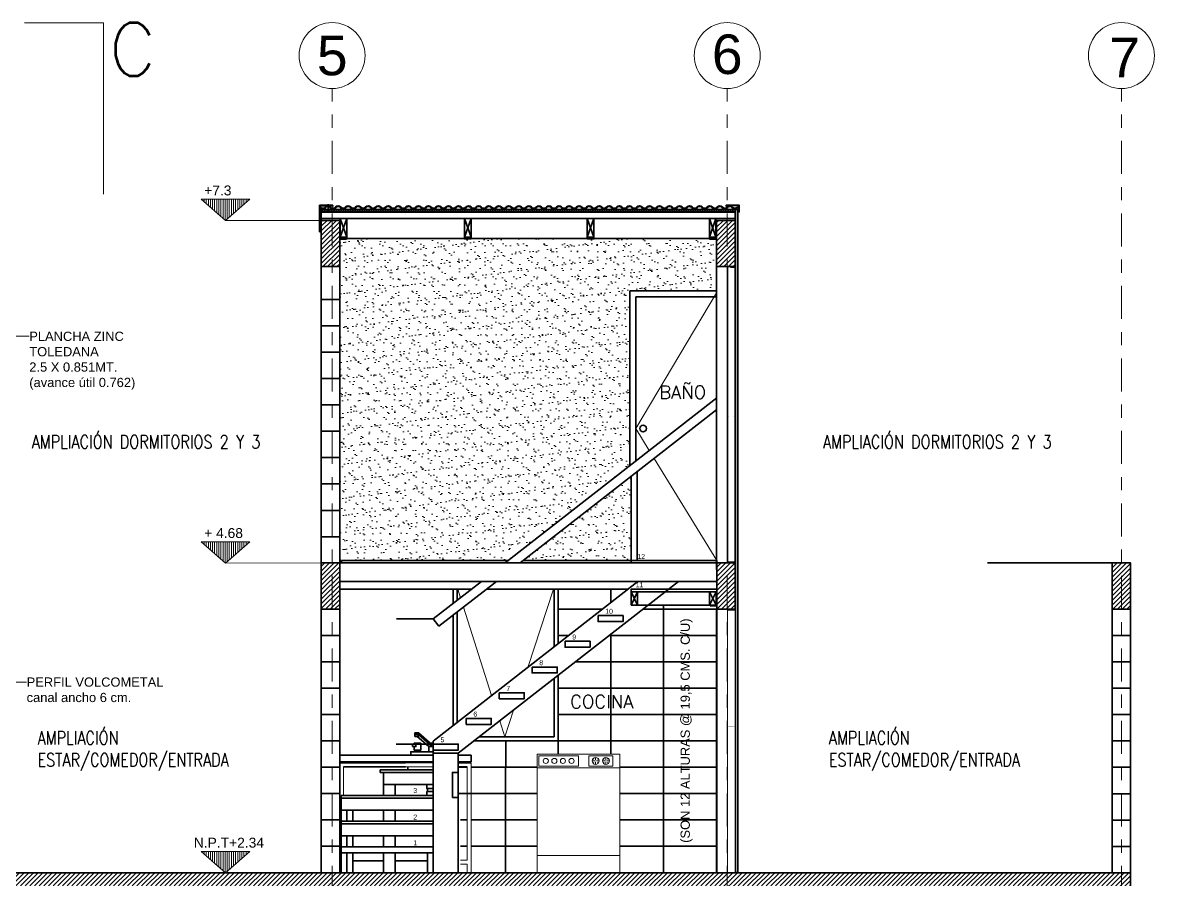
# Model space of a CAD drawing. Header units: metres. Extents: x -87 to 15, y -108 to -10.
# Drawn here: x -23.69 to -15.1, y -34.55 to -28.05 of the extents above; entities that cross this region are included whole.
import ezdxf

# ---------------------------------------------------------------- set-up
doc = ezdxf.new("R2010")
doc.units = ezdxf.units.M
doc.header["$LTSCALE"] = 5
doc.header["$MEASUREMENT"] = 0
doc.linetypes.add('CENTER', pattern=[2, 1.25, -0.25, 0.25, -0.25])
doc.layers.get('0').update_dxf_attribs({"color": 30})
for name, color, linetype, lineweight in [('A-ANNO-SYMB', 3, 'Continuous', 18), ('A-ANNO-TEXT', 3, 'Continuous', 18), ('A-ELEV-MBE1', 7, 'Continuous', 35), ('A-SECT-MCUT', 7, 'Continuous', 35), ('A-SECT-PATT', 8, 'Continuous', 18)]:
    doc.layers.add(name, color=color, linetype=linetype, lineweight=lineweight)
doc.styles.add('E-ARIAL', font='arial.ttf')
doc.styles.add('E-ROMANS', font='romans.shx', dxfattribs={"width": 0.8})
doc.dimstyles.new('E-0050_TICK_12', dxfattribs={"dimscale": 0.001, "dimtxt": 60, "dimasz": 60, "dimexe": 30, "dimexo": 20, "dimgap": 30, "dimtad": 0, "dimzin": 0, "dimdsep": 46, "dimtxsty": 'E-ROMANS', "dimblk": 'OBLIQUE', "dimcen": 30, "dimclrd": 256, "dimclre": 256, "dimclrt": 256, "dimadec": 0, "dimazin": 0, "dimtfac": 1, "dimtmove": 1, "dimatfit": 3, "dimldrblk": 'OPEN90', "dimfxl": 1, "dimtfill": 1, "dimtolj": 1, "dimtzin": 0, "dimlwd": -1, "dimarcsym": 0})
pattern_1 = [(45, (-35.186701, -38.129995), (-0.01767767, 0.01767767), [])]

# ---------------------------------------------------------------- blocks, each defined once
blk = doc.blocks.new('_Oblique')
at = {"color": 0, "linetype": 'ByBlock', "lineweight": -2}
blk.add_line((-0.5, -0.5), (0.5, 0.5), dxfattribs=at)
blk = doc.blocks.new('_Open90')
at = {"color": 0, "linetype": 'ByBlock', "lineweight": -2}
for p, q in [((0, 0), (-1, 0)), ((-0.5, 0.5), (0, 0)), ((0, 0), (-0.5, -0.5))]:
    blk.add_line(p, q, dxfattribs=at)

msp = doc.modelspace()

# ---------------------------------------------------------------- hatches: boundary and pattern name
at = {"layer": 'A-SECT-PATT'}
h = msp.add_hatch(dxfattribs=at)
h.set_pattern_fill('ANSI31', color=256, scale=0.005, angle=225, style=0)
h.set_pattern_definition([(270, (182.335776, -161.218171), (0.015875, -3e-17), [])])
h.paths.add_polyline_path([(-22.3316, -29.3909), (-22.1476, -29.5531), (-21.9636, -29.3909)])
h = msp.add_hatch(dxfattribs=at)
h.set_pattern_fill('ANSI31', color=256, scale=0.1, style=0)
h.set_pattern_definition([(45, (-41.864496, -47.525636), (-0.008838835, 0.008838835), [])])
h.paths.add_polyline_path([(-18.2813, -29.4836), (-18.2813, -29.4686), (-21.421, -29.4686), (-21.421, -29.4836)])
h = msp.add_hatch(dxfattribs=at)
h.set_pattern_fill('ANSI31', color=256, scale=0.2, style=0)
h.set_pattern_definition(pattern_1)
h.paths.add_polyline_path([(-21.281, -32.1507), (-21.421, -32.1509), (-21.421, -32.5002), (-21.281, -32.5002)])
h.paths.add_polyline_path([(-21.281, -29.5518), (-21.421, -29.5518), (-21.421, -29.9018), (-21.281, -29.9018)])
h.paths.add_polyline_path([(-18.2813, -29.5518), (-18.4213, -29.5518), (-18.4213, -29.9018), (-18.2813, -29.9018)])
h.paths.add_polyline_path([(-18.281, -32.1502), (-18.421, -32.1502), (-18.421, -32.5002), (-18.281, -32.5002)])
h = msp.add_hatch(dxfattribs=at)
h.set_pattern_fill('AR-SAND', color=256, scale=0.05, style=0)
h.set_pattern_definition([(37.5, (-23.1917, -38.129995), (-0.00314967, 0.0963412), [0, -0.076, 0, -0.085, 0, -0.08125]), (7.5, (-23.1917, -38.13), (0.0884888, 0.1411073), [0, -0.041, 0, -0.0685, 0, -0.02625]), (327.5, (-23.2532, -38.129995), (0.1557071, 0.00028295), [0, -0.025, 0, -0.09, 0, -0.1175]), (317.5, (-23.2532, -38.13), (0.1503063, 0.0438838), [0, -0.0125, 0, -0.059, 0, -0.0675])])
h.paths.add_polyline_path([(-19.0792, -30.0857), (-18.4213, -30.0857), (-18.4213, -29.9018), (-18.4213, -29.694), (-18.4266, -29.694), (-18.4266, -29.6922), (-18.4766, -29.6922), (-18.4766, -29.6883), (-19.3528, -29.6883), (-19.3528, -29.6922), (-19.4028, -29.6922), (-19.4028, -29.6883), (-20.2842, -29.6883), (-20.2842, -29.6922), (-20.3342, -29.6922), (-20.3342, -29.6883), (-21.2262, -29.6883), (-21.2262, -29.6922), (-21.231, -29.6922), (-21.231, -29.694), (-21.281, -29.694), (-21.281, -29.9018), (-21.281, -30.1516), (-21.281, -30.3516), (-21.281, -30.5516), (-21.281, -30.7516), (-21.281, -30.9516), (-21.281, -31.1516), (-21.281, -31.3516), (-21.281, -31.5516), (-21.281, -31.7516), (-21.281, -31.9516), (-21.281, -32.1507), (-21.2675, -32.1507), (-21.2675, -32.1309), (-20.0013, -32.1309), (-19.0792, -31.4116)])
h.paths.add_polyline_path([(-19.0692, -31.4926), (-19.8875, -32.1309), (-19.0692, -32.1309)], flags=17)
h = msp.add_hatch(dxfattribs=at)
h.set_pattern_fill('ANSI31', color=256, scale=0.005, angle=225, style=0)
h.set_pattern_definition([(270, (182.335776, -163.817288), (0.015875, -3e-17), [])])
h.paths.add_polyline_path([(-22.3316, -31.99), (-22.1476, -32.1523), (-21.9636, -31.99)])
h = msp.add_hatch(dxfattribs=at)
h.set_pattern_fill('ANSI31', color=256, scale=0.2, style=0)
h.set_pattern_definition(pattern_1)
h.paths.add_polyline_path([(-15.281, -32.1509), (-15.351, -32.1509), (-15.351, -32.5009), (-15.281, -32.5009)])
h.paths.add_polyline_path([(-15.351, -32.1509), (-15.421, -32.1509), (-15.421, -32.5009), (-15.351, -32.5009)])
h = msp.add_hatch(dxfattribs=at)
h.set_pattern_fill('STEEL', color=256, scale=0.02, angle=90, style=0)
h.set_pattern_definition([(225, (46.5126769, -66.8587383), (-0.00176776695, 0.00176776695), []), (225, (46.5114269, -66.8587383), (-0.00176776695, 0.00176776695), [])])
h.paths.add_polyline_path([(-18.471, -32.4752), (-18.471, -32.4702), (-18.426, -32.4702), (-18.426, -32.4252), (-18.421, -32.4252), (-18.421, -32.4752)])
h = msp.add_hatch(dxfattribs=at)
h.set_pattern_fill('ANSI31', color=256, scale=0.005, angle=225, style=0)
h.set_pattern_definition([(270, (182.335776, -166.166081), (0.015875, -3e-17), [])])
h.paths.add_polyline_path([(-22.3316, -34.3388), (-22.1476, -34.5011), (-21.9636, -34.3388)])
h = msp.add_hatch(dxfattribs=at)
h.set_pattern_fill('ANSI31', color=256, scale=0.2, style=0)
h.set_pattern_definition(pattern_1)
h.paths.add_polyline_path([(-21.271, -34.5009), (-21.421, -34.5009), (-27.2735, -34.5009), (-27.2735, -34.6009), (-24.4198, -34.6009), (-24.4198, -34.8509), (-24.2698, -34.8509), (-24.2698, -34.6009), (-21.421, -34.6009), (-21.421, -34.8509), (-21.271, -34.8509)])
h = msp.add_hatch(dxfattribs=at)
h.set_pattern_fill('ANSI31', color=256, scale=0.2, style=0)
h.set_pattern_definition(pattern_1)
h.paths.add_polyline_path([(-15.281, -34.5009), (-15.431, -34.5009), (-21.271, -34.5009), (-21.271, -34.6009), (-18.4165, -34.6009), (-18.4165, -34.8501), (-18.2665, -34.8501), (-18.2665, -34.6009), (-15.431, -34.6009), (-15.431, -34.8509), (-15.281, -34.8509)])

# ---------------------------------------------------------------- linework, layer by layer
at = {"layer": 'A-ANNO-SYMB', "ltscale": 0.2}
for q in [(-23.672, -28.0524), (-23.072, -29.3524)]:
    msp.add_line((-23.072, -28.0524), q, dxfattribs=at)
at = {"layer": 'A-ANNO-SYMB'}
for p, q in [((-22.1478, -29.553), (-21.421, -29.5515)), ((-22.1501, -32.1521), (-21.2039, -32.1506)), ((-18.3381, -32.5059), (-18.3381, -34.4949)), ((-18.2817, -32.5059), (-18.2817, -34.497)), ((-21.281, -34.4365), (-21.281, -33.6679)), ((-21.251, -33.9089), (-21.251, -33.6973)), ((-20.571, -33.6673), (-20.782, -33.6673)), ((-20.571, -33.6973), (-20.782, -33.6973)), ((-20.313, -34.4058), (-20.313, -33.6973)), ((-20.283, -34.4358), (-20.283, -33.6673)), ((-20.3651, -34.4058), (-20.313, -34.4058)), ((-21.281, -34.4365), (-21.281, -34.5009)), ((-20.3651, -34.4358), (-20.313, -34.4358)), ((-20.313, -34.4358), (-20.313, -34.5002)), ((-20.283, -34.4358), (-20.283, -34.5002))]:
    msp.add_line(p, q, dxfattribs=at)
at = {"layer": 'A-ANNO-SYMB', "ltscale": 0.003}
for p, q in [((-19.0342, -31.1314), (-18.4213, -30.1013)), ((-19.0342, -31.1314), (-18.9325, -31.2972)), ((-18.8957, -31.3573), (-18.4211, -32.1309)), ((-20.3847, -32.3507), (-20.3645, -32.4142)), ((-19.8547, -32.9427), (-19.66, -32.3507)), ((-20.3419, -32.4853), (-20.1285, -33.1562)), ((-20.0285, -33.4709), (-19.9614, -33.2668)), ((-20.0672, -33.3493), (-20.0285, -33.4709)), ((-19.7829, -33.6093), (-19.7829, -33.6593)), ((-19.3657, -33.6524), (-19.3461, -33.6524)), ((-19.3574, -33.6346), (-19.3526, -33.6394)), ((-19.3396, -33.6459), (-19.3396, -33.6263)), ((-19.3135, -33.6524), (-19.333, -33.6524)), ((-19.3265, -33.6394), (-19.3215, -33.6343)), ((-19.2874, -33.6524), (-19.2678, -33.6524)), ((-19.2792, -33.6346), (-19.2744, -33.6394)), ((-19.2613, -33.6459), (-19.2613, -33.6263)), ((-19.2352, -33.6524), (-19.2548, -33.6524)), ((-19.2483, -33.6394), (-19.2432, -33.6343)), ((-19.157, -33.7046), (-19.783, -33.7046)), ((-19.3526, -33.6655), (-19.358, -33.6708)), ((-19.3396, -33.6589), (-19.3396, -33.6785)), ((-19.3212, -33.6708), (-19.3265, -33.6655)), ((-19.2744, -33.6655), (-19.2797, -33.6708)), ((-19.2613, -33.6589), (-19.2613, -33.6785)), ((-19.2429, -33.6708), (-19.2483, -33.6655)), ((-19.783, -34.3698), (-19.157, -34.3698))]:
    msp.add_line(p, q, dxfattribs=at)
at = {"layer": 'A-ANNO-SYMB', "linetype": 'CENTER', "ltscale": 0.04}
for points in [[(-21.3385, -39.0995), (-21.3385, -28.5516)], [(-18.3409, -39.0995), (-18.3409, -28.5516)], [(-15.351, -39.0995), (-15.351, -28.5516)]]:
    msp.add_lwpolyline(points, dxfattribs=at)
at = {"layer": 'A-ANNO-SYMB'}
for points in [[(-22.1478, -29.553), (-22.3318, -29.3907), (-21.9638, -29.3907)], [(-22.1478, -32.1521), (-22.3318, -31.9898), (-21.9638, -31.9898)], [(-22.1478, -34.5009), (-22.3318, -34.3386), (-21.9638, -34.3386)], [(-20.313, -34.4358), (-20.3651, -34.4358), (-20.3651, -34.4358), (-20.313, -34.4358)]]:
    msp.add_lwpolyline(points, close=True, dxfattribs=at)
at = {"layer": 'A-ANNO-SYMB', "ltscale": 0.003}
for points in [[(-19.783, -34.5002), (-19.783, -33.6002), (-19.157, -33.6002), (-19.157, -34.5002)], [(-19.77, -33.6915), (-19.77, -33.6133), (-19.47, -33.6133), (-19.47, -33.6915)], [(-19.3917, -33.6915), (-19.3917, -33.6133), (-19.2091, -33.6133), (-19.2091, -33.6915)]]:
    msp.add_lwpolyline(points, close=True, dxfattribs=at)
at = {"layer": 'A-ANNO-SYMB'}
for centre in [(-21.3385, -28.3016), (-18.3409, -28.3016), (-15.351, -28.3016)]:
    msp.add_circle(centre, 0.25, dxfattribs=at)
at = {"layer": 'A-ANNO-SYMB', "ltscale": 0.003}
for centre, radius in [((-19.7178, -33.6524), 0.0196), ((-19.6526, -33.6524), 0.0196), ((-19.5874, -33.6524), 0.0196), ((-19.5222, -33.6524), 0.0196), ((-19.3396, -33.6524), 0.0261), ((-19.2613, -33.6524), 0.0261)]:
    msp.add_circle(centre, radius, dxfattribs=at)
at = {"layer": 'A-ELEV-MBE1'}
for p, q in [((-21.3689, -29.4286), (-21.3689, -29.4879)), ((-18.3471, -29.4467), (-18.3501, -29.4467)), ((-21.4268, -29.4499), (-21.4307, -29.4531)), ((-21.421, -29.4686), (-18.2813, -29.4686)), ((-21.421, -29.4836), (-21.421, -29.4686)), ((-21.421, -29.4836), (-18.2813, -29.4836)), ((-21.421, -29.4836), (-21.421, -29.5515)), ((-21.421, -29.4883), (-18.2813, -29.4883)), ((-21.3367, -29.4476), (-21.3337, -29.4476)), ((-20.36, -29.4499), (-20.3639, -29.4531)), ((-20.3219, -29.4499), (-20.3181, -29.4531)), ((-19.7504, -29.4499), (-19.7543, -29.4531)), ((-19.4028, -29.4883), (-19.3528, -29.4883)), ((-18.6836, -29.4499), (-18.6875, -29.4531)), ((-18.6455, -29.4499), (-18.6417, -29.4531)), ((-18.2813, -29.4836), (-18.2813, -29.4686)), ((-18.2813, -29.4836), (-18.2813, -29.5518)), ((-18.2609, -29.4686), (-18.2789, -29.4686)), ((-18.2639, -29.4491), (-18.2599, -29.452)), ((-18.2601, -29.4872), (-18.2601, -29.4742)), ((-18.2571, -29.4742), (-18.2601, -29.4742)), ((-18.2571, -29.4842), (-18.2571, -29.4742)), ((-21.421, -29.5383), (-18.2813, -29.5383)), ((-21.2762, -29.594), (-21.281, -29.594)), ((-18.4266, -29.6922), (-18.4266, -29.5383)), ((-18.4266, -29.594), (-18.4223, -29.594)), ((-21.4267, -29.6346), (-21.4267, -29.6246)), ((-21.4237, -29.6246), (-21.4267, -29.6246)), ((-21.4237, -29.6376), (-21.4237, -29.6246)), ((-21.231, -29.6922), (-21.231, -29.694)), ((-21.2262, -29.6883), (-20.3342, -29.6883)), ((-20.2842, -29.6883), (-19.4028, -29.6883)), ((-19.3528, -29.6883), (-18.4766, -29.6883)), ((-18.4723, -29.6922), (-18.4723, -29.694)), ((-18.4223, -29.694), (-18.4213, -29.694)), ((-18.4213, -29.9018), (-18.4209, -34.5009)), ((-18.3381, -29.9044), (-18.3381, -32.1453)), ((-18.3175, -29.9058), (-18.2811, -29.9058)), ((-18.2811, -29.9058), (-18.2811, -32.1467)), ((-19.0792, -31.4116), (-19.0792, -30.0857)), ((-18.4213, -30.0857), (-19.0792, -30.0857)), ((-19.0342, -30.1307), (-19.0342, -31.3765)), ((-18.4213, -30.1307), (-19.0342, -30.1307)), ((-20.0268, -32.1508), (-18.421, -30.8982)), ((-19.913, -32.1508), (-18.421, -30.987)), ((-19.0692, -32.1307), (-19.0692, -31.4926)), ((-19.0242, -31.4575), (-19.0242, -32.1307)), ((-21.281, -32.1509), (-18.4211, -32.1507)), ((-21.2675, -32.1309), (-21.2675, -32.1509)), ((-20.0013, -32.1309), (-21.2675, -32.1309)), ((-18.4211, -32.1309), (-19.8875, -32.1309)), ((-19.0692, -32.1507), (-19.8871, -32.1507)), ((-19.0692, -32.1307), (-19.0692, -32.1507)), ((-18.383, -32.1507), (-19.0692, -32.1507)), ((-18.2817, -32.1453), (-18.3381, -32.1453)), ((-15.421, -32.1509), (-16.3658, -32.1509)), ((-21.281, -32.2909), (-18.4211, -32.2907)), ((-20.2831, -32.3507), (-21.281, -32.3507)), ((-20.571, -33.5014), (-19.0189, -32.2907)), ((-20.571, -32.5752), (-20.2063, -32.2908)), ((-20.5279, -32.6304), (-20.0925, -32.2908)), ((-20.421, -32.3507), (-20.421, -32.4582)), ((-20.421, -32.4582), (-20.421, -32.3509)), ((-20.391, -32.4348), (-20.391, -32.3507)), ((-20.381, -33.5941), (-18.71, -32.2907)), ((-19.0958, -32.3507), (-20.1693, -32.3507)), ((-19.6535, -32.7857), (-19.6535, -32.3507)), ((-19.6235, -32.7112), (-19.6235, -32.3507)), ((-19.2235, -32.4503), (-19.2235, -32.3507)), ((-18.421, -32.3507), (-18.7869, -32.3507)), ((-18.7863, -32.3502), (-18.421, -32.3502)), ((-18.8119, -32.3702), (-18.421, -32.3702)), ((-20.391, -33.361), (-20.391, -32.5236)), ((-20.391, -32.5834), (-20.391, -32.5236)), ((-18.9401, -32.4702), (-18.421, -32.4702)), ((-18.2817, -32.5059), (-18.3381, -32.5059)), ((-20.571, -32.5752), (-20.8506, -32.5752)), ((-20.571, -32.5752), (-20.5279, -32.6304)), ((-20.421, -32.6152), (-20.421, -32.547)), ((-20.421, -32.547), (-20.421, -33.3844)), ((-20.421, -32.547), (-20.421, -32.6152)), ((-20.421, -33.3844), (-20.421, -32.757)), ((-19.6535, -33.4709), (-19.6535, -33.0267)), ((-19.6235, -33.5009), (-19.6235, -33.028)), ((-20.7098, -33.4398), (-20.7098, -33.4528)), ((-20.6838, -33.4398), (-20.7098, -33.4398)), ((-20.7098, -33.4528), (-20.7098, -33.4659)), ((-20.7098, -33.4528), (-20.6838, -33.4528)), ((-20.7098, -33.4659), (-20.6838, -33.4659)), ((-20.6953, -33.4658), (-20.6055, -33.5441)), ((-20.6838, -33.4528), (-20.6838, -33.4398)), ((-20.5794, -33.5311), (-20.6838, -33.4398)), ((-20.6838, -33.4659), (-20.6838, -33.4528)), ((-20.6838, -33.4528), (-20.5794, -33.5441)), ((-20.223, -33.4709), (-19.6535, -33.4709)), ((-19.6535, -33.4709), (-20.0409, -33.4709)), ((-20.571, -33.5252), (-20.8533, -33.5252)), ((-20.6055, -33.5441), (-20.6055, -33.5832)), ((-20.6055, -33.5441), (-20.5794, -33.5441)), ((-20.571, -33.518), (-20.5943, -33.518)), ((-20.571, -33.5014), (-20.571, -34.3052)), ((-19.6235, -33.5002), (-20.1066, -33.5002)), ((-19.6235, -33.5009), (-20.1066, -33.5009)), ((-21.281, -33.6093), (-20.571, -33.6093)), ((-21.281, -33.66), (-21.281, -33.61)), ((-20.7425, -33.6093), (-20.571, -33.6093)), ((-20.7033, -33.5832), (-20.7033, -33.5702)), ((-20.6772, -33.5702), (-20.6772, -33.5832)), ((-20.571, -33.7047), (-20.571, -33.5878)), ((-20.381, -33.5936), (-20.571, -33.5936)), ((-20.381, -33.5941), (-20.381, -34.5002)), ((-20.381, -33.6093), (-20.283, -33.6093)), ((-20.283, -33.6593), (-20.283, -33.6093)), ((-21.281, -33.6593), (-20.571, -33.6593)), ((-21.281, -33.6673), (-20.782, -33.6673)), ((-21.251, -33.6973), (-20.782, -33.6973)), ((-20.9751, -33.7202), (-20.9751, -33.7402)), ((-20.571, -33.7202), (-20.9751, -33.7202)), ((-20.381, -33.6593), (-20.283, -33.6593)), ((-20.381, -33.6673), (-20.283, -33.6673)), ((-20.381, -33.6973), (-20.313, -33.6973)), ((-20.313, -33.7002), (-20.381, -33.7002)), ((-19.157, -33.7002), (-18.4235, -33.7002)), ((-18.4235, -33.7009), (-18.4235, -34.5009)), ((-20.571, -33.7402), (-20.9751, -33.7402)), ((-20.9492, -33.7402), (-20.9492, -33.9152)), ((-20.571, -33.8302), (-20.9492, -33.8302)), ((-20.8592, -33.8302), (-20.8592, -33.9152)), ((-20.6139, -33.8321), (-20.6139, -33.8302)), ((-20.6139, -33.8856), (-20.6139, -33.8625)), ((-21.271, -33.9352), (-21.271, -33.9152)), ((-20.571, -33.9152), (-21.271, -33.9152)), ((-21.271, -34.1102), (-21.271, -33.9352)), ((-20.571, -33.9352), (-21.271, -33.9352)), ((-20.571, -34.0252), (-21.271, -34.0252)), ((-21.2258, -34.1102), (-21.2258, -34.0252)), ((-21.181, -34.0252), (-21.181, -34.1102)), ((-20.9492, -34.0252), (-20.9492, -34.1102)), ((-20.8592, -34.0252), (-20.8592, -34.1102)), ((-21.271, -34.1102), (-21.271, -34.1302)), ((-20.571, -34.1102), (-21.271, -34.1102)), ((-21.271, -34.1302), (-21.271, -34.3052)), ((-20.571, -34.1302), (-21.271, -34.1302)), ((-20.571, -34.2202), (-21.271, -34.2202)), ((-21.2258, -34.2202), (-21.2258, -34.3052)), ((-21.181, -34.3052), (-21.181, -34.2202)), ((-20.9492, -34.2202), (-20.9492, -34.3052)), ((-20.8592, -34.2202), (-20.8592, -34.3052)), ((-21.271, -34.3502), (-21.271, -34.3052)), ((-20.571, -34.3052), (-21.271, -34.3052)), ((-20.571, -34.3052), (-20.571, -34.3502)), ((-20.571, -34.3502), (-21.271, -34.3502)), ((-21.181, -34.3502), (-21.181, -34.5002)), ((-20.9492, -34.4102), (-21.181, -34.4102)), ((-20.9492, -34.3502), (-20.9492, -34.5002)), ((-20.8592, -34.3502), (-20.8592, -34.5002)), ((-20.616, -34.4102), (-20.8592, -34.4102))]:
    msp.add_line(p, q, dxfattribs=at)
at = {"layer": 'A-ELEV-MBE1', "ltscale": 0.03}
for p, q in [((-19.071, -32.3502), (-19.071, -32.3702)), ((-19.071, -32.3502), (-18.7863, -32.3502)), ((-19.071, -32.3702), (-18.8119, -32.3702)), ((-19.021, -32.3702), (-19.071, -32.4702)), ((-19.071, -32.3702), (-19.021, -32.4702)), ((-18.4261, -32.3702), (-18.4761, -32.4702)), ((-18.4761, -32.3705), (-18.4261, -32.4705)), ((-19.071, -32.4702), (-18.9401, -32.4702))]:
    msp.add_line(p, q, dxfattribs=at)
at = {"layer": 'A-ELEV-MBE1'}
for points in [[(-21.4237, -29.6376), (-21.4337, -29.6376), (-21.4337, -29.4376), (-21.3337, -29.4376), (-21.3337, -29.4476)], [(-21.4267, -29.6346), (-21.4307, -29.6346), (-21.4307, -29.4406), (-21.3367, -29.4406), (-21.3367, -29.4476)], [(-18.2601, -29.4872), (-18.2501, -29.4872), (-18.2501, -29.4367), (-18.3501, -29.4367), (-18.3501, -29.4467)], [(-18.2571, -29.4842), (-18.2531, -29.4842), (-18.2531, -29.4397), (-18.3471, -29.4397), (-18.3471, -29.4467)], [(-18.2609, -29.4686), (-18.2609, -34.499), (-18.2789, -34.499), (-18.2789, -29.4686)], [(-21.281, -29.594), (-21.281, -29.694), (-21.231, -29.694)], [(-18.4223, -29.594), (-18.4223, -29.694), (-18.4723, -29.694)], [(-21.2762, -29.6784), (-21.2762, -29.6922), (-21.2262, -29.6922), (-21.2262, -29.6784)], [(-20.3342, -29.6784), (-20.3342, -29.6922), (-20.2842, -29.6922), (-20.2842, -29.6784)], [(-19.4028, -29.6784), (-19.4028, -29.6922), (-19.3528, -29.6922), (-19.3528, -29.6784)], [(-18.4766, -29.6784), (-18.4766, -29.6922), (-18.4266, -29.6922), (-18.4266, -29.6784)], [(-19.4253, -32.5009), (-19.6235, -32.5009), (-19.6235, -32.3507)], [(-18.471, -32.4752), (-18.471, -32.4702), (-18.426, -32.4702), (-18.426, -32.4252), (-18.421, -32.4252)], [(-18.471, -32.4752), (-18.421, -32.4752), (-18.421, -32.4252)], [(-19.5448, -32.7009), (-19.6235, -32.7009), (-19.6235, -32.5009), (-19.2884, -32.5009)], [(-18.9794, -32.5009), (-18.8235, -32.5009), (-18.8235, -32.7009), (-19.2235, -32.7009), (-19.2235, -32.6913)], [(-18.8235, -32.4702), (-18.8235, -32.5009), (-18.9794, -32.5009)], [(-18.4235, -32.5009), (-18.4235, -32.5009), (-18.8235, -32.5009), (-18.8235, -32.4702)], [(-19.6235, -32.7623), (-19.6235, -32.7009), (-19.6138, -32.7009)], [(-19.2358, -32.7009), (-19.2235, -32.7009), (-19.2235, -32.9009), (-19.4923, -32.9009)], [(-19.2235, -32.6913), (-19.2235, -32.7009), (-19.2358, -32.7009)], [(-19.4923, -32.9009), (-19.2235, -32.9009), (-19.2235, -33.1009), (-19.6235, -33.1009), (-19.6235, -33.0033)], [(-20.7164, -33.5245), (-20.7164, -33.518), (-20.6642, -33.518), (-20.6642, -33.5702), (-20.7164, -33.5702), (-20.7164, -33.5441)], [(-20.2606, -33.5002), (-20.021, -33.5002), (-20.021, -33.7002)], [(-19.6235, -33.6002), (-19.6235, -33.5002), (-19.2235, -33.5002), (-19.2235, -33.6002)], [(-19.2235, -33.6002), (-19.2235, -33.5002), (-18.8235, -33.5002), (-18.8235, -34.5002)], [(-18.8235, -33.6002), (-18.8235, -33.5002), (-18.4235, -33.5002), (-18.4235, -33.7002), (-18.4334, -33.7002)], [(-20.571, -33.5832), (-20.7425, -33.5832), (-20.7425, -33.6093), (-20.571, -33.6093)], [(-20.7639, -33.7202), (-20.7639, -33.6973)], [(-20.283, -33.7002), (-20.084, -33.7002)], [(-20.022, -33.7002), (-20.283, -33.7002)], [(-20.022, -33.7002), (-20.054, -33.7002)], [(-20.054, -33.7002), (-20.022, -33.7002)], [(-19.783, -33.9002), (-20.022, -33.9002), (-20.022, -33.7002), (-19.783, -33.7002)], [(-19.157, -33.7002), (-19.116, -33.7002)], [(-20.426, -33.9302), (-20.426, -33.7402), (-20.381, -33.7402), (-20.381, -33.9302), (-20.426, -33.9302)], [(-20.571, -33.8625), (-20.6194, -33.8625), (-20.6194, -33.8321), (-20.571, -33.8321)], [(-20.6194, -33.9089), (-20.6194, -33.8856), (-20.571, -33.8856)], [(-20.283, -33.9002), (-20.381, -33.9002)], [(-20.3651, -33.9002), (-20.313, -33.9002)], [(-20.084, -33.9002), (-20.283, -33.9002)], [(-20.283, -33.9002), (-20.022, -33.9002)], [(-20.054, -33.9002), (-20.022, -33.9002)], [(-19.783, -34.1002), (-20.022, -34.1002), (-20.022, -33.9002), (-19.783, -33.9002)], [(-19.116, -33.9002), (-19.157, -33.9002)], [(-19.157, -33.9002), (-18.421, -33.9002)], [(-20.3651, -34.1002), (-20.313, -34.1002)], [(-20.313, -34.1002), (-20.3651, -34.1002)], [(-20.022, -34.1002), (-20.283, -34.1002)], [(-20.283, -34.1002), (-20.084, -34.1002)], [(-20.022, -34.1002), (-20.054, -34.1002)], [(-20.054, -34.1002), (-20.022, -34.1002)], [(-19.783, -34.3002), (-20.022, -34.3002), (-20.022, -34.1002), (-19.783, -34.1002)], [(-18.421, -34.1002), (-19.157, -34.1002)], [(-19.157, -34.1002), (-19.116, -34.1002)], [(-20.3651, -34.3002), (-20.313, -34.3002)], [(-20.313, -34.3002), (-20.3651, -34.3002)], [(-20.022, -34.3002), (-20.283, -34.3002)], [(-20.283, -34.3002), (-20.084, -34.3002)], [(-20.022, -34.3002), (-20.054, -34.3002)], [(-20.054, -34.3002), (-20.022, -34.3002)], [(-20.022, -34.5002), (-20.022, -34.3002), (-19.783, -34.3002)], [(-18.4209, -34.3002), (-19.157, -34.3002)], [(-21.271, -34.5002), (-21.271, -34.3502), (-21.226, -34.3502), (-21.226, -34.5002), (-21.271, -34.5002)], [(-20.616, -34.5002), (-20.616, -34.3502), (-20.571, -34.3502), (-20.571, -34.5002), (-20.616, -34.5002)], [(-19.622, -34.5002), (-20.022, -34.5002), (-20.022, -34.4358)]]:
    msp.add_lwpolyline(points, dxfattribs=at)
at = {"layer": 'A-ELEV-MBE1', "const_width": 0.0015}
for points in [[(-18.3393, -29.9336), (-18.3393, -29.9036), (-18.3303, -29.9036), (-18.3274, -29.9066), (-18.3101, -29.9066), (-18.2928, -29.9066), (-18.2898, -29.9036), (-18.2808, -29.9036), (-18.2808, -29.9336)], [(-18.3392, -31.0705), (-18.3392, -31.0405), (-18.3302, -31.0405), (-18.3273, -31.0435), (-18.31, -31.0435), (-18.2927, -31.0435), (-18.2898, -31.0405), (-18.2808, -31.0405), (-18.2808, -31.0705)], [(-18.3393, -32.1195), (-18.3393, -32.1495), (-18.3303, -32.1495), (-18.3274, -32.1465), (-18.3101, -32.1465), (-18.2928, -32.1465), (-18.2898, -32.1495), (-18.2808, -32.1495), (-18.2808, -32.1195)], [(-18.3393, -32.5317), (-18.3393, -32.5017), (-18.3303, -32.5017), (-18.3274, -32.5046), (-18.3101, -32.5046), (-18.2928, -32.5046), (-18.2898, -32.5017), (-18.2808, -32.5017), (-18.2808, -32.5317)], [(-18.3393, -33.4214), (-18.3393, -33.3914), (-18.3303, -33.3914), (-18.3274, -33.3944), (-18.3101, -33.3944), (-18.2928, -33.3944), (-18.2898, -33.3914), (-18.2808, -33.3914), (-18.2808, -33.4214)], [(-18.3393, -34.4703), (-18.3393, -34.5003), (-18.3303, -34.5003), (-18.3274, -34.4973), (-18.3101, -34.4973), (-18.2928, -34.4973), (-18.2898, -34.5003), (-18.2808, -34.5003), (-18.2808, -34.4703)]]:
    msp.add_lwpolyline(points, dxfattribs=at)
at = {"layer": 'A-ELEV-MBE1'}
for points in [[(-19.0692, -32.1309), (-19.0692, -32.1507), (-18.4211, -32.1507), (-18.4211, -32.1309)], [(-18.8235, -32.5009), (-18.4235, -32.5009), (-18.4235, -32.7009), (-18.8235, -32.7009)], [(-19.2235, -32.7009), (-18.8235, -32.7009), (-18.8235, -32.9009), (-19.2235, -32.9009)], [(-18.8235, -32.7009), (-18.4235, -32.7009), (-18.4235, -32.9009), (-18.8235, -32.9009)], [(-19.2235, -32.9009), (-18.8235, -32.9009), (-18.8235, -33.1009), (-19.2235, -33.1009)], [(-18.8235, -32.9009), (-18.4235, -32.9009), (-18.4235, -33.1009), (-18.8235, -33.1009)], [(-19.6235, -33.1009), (-19.2235, -33.1009), (-19.2235, -33.3009), (-19.6235, -33.3009)], [(-19.2235, -33.1009), (-18.8235, -33.1009), (-18.8235, -33.3009), (-19.2235, -33.3009)], [(-18.8235, -33.1009), (-18.4235, -33.1009), (-18.4235, -33.3009), (-18.8235, -33.3009)], [(-19.6235, -33.3002), (-19.2235, -33.3002), (-19.2235, -33.5002), (-19.6235, -33.5002)], [(-19.6235, -33.3009), (-19.2235, -33.3009), (-19.2235, -33.5009), (-19.6235, -33.5009)], [(-19.2235, -33.3002), (-18.8235, -33.3002), (-18.8235, -33.5002), (-19.2235, -33.5002)], [(-19.2235, -33.3009), (-18.8235, -33.3009), (-18.8235, -33.5009), (-19.2235, -33.5009)], [(-18.8235, -33.3002), (-18.4235, -33.3002), (-18.4235, -33.5002), (-18.8235, -33.5002)], [(-18.8235, -33.3009), (-18.4235, -33.3009), (-18.4235, -33.5009), (-18.8235, -33.5009)], [(-20.7294, -33.5441), (-20.7294, -33.5246), (-20.7033, -33.5246), (-20.7033, -33.5441)]]:
    msp.add_lwpolyline(points, close=True, dxfattribs=at)
at = {"layer": 'A-ELEV-MBE1', "ltscale": 0.03}
for points in [[(-19.071, -32.4702), (-19.071, -32.3702), (-19.021, -32.3702), (-19.021, -32.4702), (-19.071, -32.4702)], [(-18.4761, -32.4702), (-18.4761, -32.3702), (-18.4261, -32.3702), (-18.4261, -32.4702), (-18.4761, -32.4702)]]:
    msp.add_lwpolyline(points, dxfattribs=at)
for points in [[(-19.321, -32.5502), (-19.131, -32.5502), (-19.131, -32.5952), (-19.321, -32.5952)], [(-19.571, -32.7452), (-19.381, -32.7452), (-19.381, -32.7902), (-19.571, -32.7902)], [(-19.821, -32.9402), (-19.631, -32.9402), (-19.631, -32.9852), (-19.821, -32.9852)], [(-20.071, -33.1352), (-19.881, -33.1352), (-19.881, -33.1802), (-20.071, -33.1802)], [(-20.321, -33.3302), (-20.131, -33.3302), (-20.131, -33.3752), (-20.321, -33.3752)], [(-20.571, -33.5252), (-20.381, -33.5252), (-20.381, -33.5702), (-20.571, -33.5702)]]:
    msp.add_lwpolyline(points, close=True, dxfattribs=at)
at = {"layer": 'A-ELEV-MBE1'}
msp.add_circle((-18.9798, -31.1314), 0.025, dxfattribs=at)
for centre, radius, start, end in [((-21.3697, -29.4655), 0.0247, 39.42406, 140.57594), ((-21.3697, -29.4655), 0.0197, 39.42406, 140.57594), ((-21.2935, -29.4655), 0.0247, 39.42406, 140.57594), ((-21.2935, -29.4655), 0.0197, 39.42406, 140.57594), ((-21.2173, -29.4655), 0.0247, 39.42406, 140.57594), ((-21.2173, -29.4655), 0.0197, 39.42406, 140.57594), ((-21.1411, -29.4655), 0.0247, 39.42406, 140.57594), ((-21.1411, -29.4655), 0.0197, 39.42406, 140.57594), ((-21.0649, -29.4655), 0.0247, 39.42406, 140.57594), ((-21.0649, -29.4655), 0.0197, 39.42406, 140.57594), ((-20.9887, -29.4655), 0.0247, 39.42406, 140.57594), ((-20.9887, -29.4655), 0.0197, 39.42406, 140.57594), ((-20.9125, -29.4655), 0.0247, 39.42406, 140.57594), ((-20.9125, -29.4655), 0.0197, 39.42406, 140.57594), ((-20.8363, -29.4655), 0.0247, 39.42406, 140.57594), ((-20.8363, -29.4655), 0.0197, 39.42406, 140.57594), ((-20.7601, -29.4655), 0.0247, 39.42406, 140.57594), ((-20.7601, -29.4655), 0.0197, 39.42406, 140.57594), ((-20.6839, -29.4655), 0.0247, 39.42406, 140.57594), ((-20.6839, -29.4655), 0.0197, 39.42406, 140.57594), ((-20.6077, -29.4655), 0.0247, 39.42406, 140.57594), ((-20.6077, -29.4655), 0.0197, 39.42406, 140.57594), ((-20.5315, -29.4655), 0.0247, 39.42406, 140.57594), ((-20.5315, -29.4655), 0.0197, 39.42406, 140.57594), ((-20.4553, -29.4655), 0.0247, 39.42406, 140.57594), ((-20.4553, -29.4655), 0.0197, 39.42406, 140.57594), ((-20.3791, -29.4655), 0.0247, 39.42406, 140.57594), ((-20.3791, -29.4655), 0.0197, 39.42406, 140.57594), ((-20.3029, -29.4655), 0.0247, 39.42406, 140.57594), ((-20.3029, -29.4655), 0.0197, 39.42406, 140.57594), ((-20.2267, -29.4655), 0.0247, 39.42406, 140.57594), ((-20.2267, -29.4655), 0.0197, 39.42406, 140.57594), ((-20.1505, -29.4655), 0.0247, 39.42406, 140.57594), ((-20.1505, -29.4655), 0.0197, 39.42406, 140.57594), ((-20.0743, -29.4655), 0.0247, 39.42406, 140.57594), ((-20.0743, -29.4655), 0.0197, 39.42406, 140.57594), ((-19.9981, -29.4655), 0.0247, 39.42406, 140.57594), ((-19.9981, -29.4655), 0.0197, 39.42406, 140.57594), ((-19.9219, -29.4655), 0.0247, 39.42406, 140.57594), ((-19.9219, -29.4655), 0.0197, 39.42406, 140.57594), ((-19.8457, -29.4655), 0.0247, 39.42406, 140.57594), ((-19.8457, -29.4655), 0.0197, 39.42406, 140.57594), ((-19.7695, -29.4655), 0.0247, 39.42406, 140.57594), ((-19.7695, -29.4655), 0.0197, 39.42406, 140.57594), ((-19.6933, -29.4655), 0.0247, 39.42406, 140.57594), ((-19.6933, -29.4655), 0.0247, 39.42406, 140.57594), ((-19.6933, -29.4655), 0.0197, 39.42406, 140.57594), ((-19.6933, -29.4655), 0.0197, 39.42406, 140.57594), ((-19.6171, -29.4655), 0.0247, 39.42406, 140.57594), ((-19.6171, -29.4655), 0.0197, 39.42406, 140.57594), ((-19.5409, -29.4655), 0.0247, 39.42406, 140.57594), ((-19.5409, -29.4655), 0.0197, 39.42406, 140.57594), ((-19.4647, -29.4655), 0.0247, 39.42406, 140.57594), ((-19.4647, -29.4655), 0.0197, 39.42406, 140.57594), ((-19.3885, -29.4655), 0.0247, 39.42406, 140.57594), ((-19.3885, -29.4655), 0.0197, 39.42406, 140.57594), ((-19.3123, -29.4655), 0.0247, 39.42406, 140.57594), ((-19.3123, -29.4655), 0.0197, 39.42406, 140.57594), ((-19.2361, -29.4655), 0.0247, 39.42406, 140.57594), ((-19.2361, -29.4655), 0.0197, 39.42406, 140.57594), ((-19.1599, -29.4655), 0.0247, 39.42406, 140.57594), ((-19.1599, -29.4655), 0.0197, 39.42406, 140.57594), ((-19.0837, -29.4655), 0.0247, 39.42406, 140.57594), ((-19.0837, -29.4655), 0.0197, 39.42406, 140.57594), ((-19.0075, -29.4655), 0.0247, 39.42406, 140.57594), ((-19.0075, -29.4655), 0.0197, 39.42406, 140.57594), ((-18.9313, -29.4655), 0.0247, 39.42406, 140.57594), ((-18.9313, -29.4655), 0.0197, 39.42406, 140.57594), ((-18.8551, -29.4655), 0.0247, 39.42406, 140.57594), ((-18.8551, -29.4655), 0.0197, 39.42406, 140.57594), ((-18.7789, -29.4655), 0.0247, 39.42406, 140.57594), ((-18.7789, -29.4655), 0.0197, 39.42406, 140.57594), ((-18.7027, -29.4655), 0.0247, 39.42406, 140.57594), ((-18.7027, -29.4655), 0.0197, 39.42406, 140.57594), ((-18.6265, -29.4655), 0.0247, 39.42406, 140.57594), ((-18.6265, -29.4655), 0.0197, 39.42406, 140.57594), ((-18.5503, -29.4655), 0.0247, 39.42406, 140.57594), ((-18.5503, -29.4655), 0.0197, 39.42406, 140.57594), ((-18.4741, -29.4655), 0.0247, 39.42406, 140.57594), ((-18.4741, -29.4655), 0.0197, 39.42406, 140.57594), ((-18.3979, -29.4655), 0.0247, 39.42406, 140.57594), ((-18.3979, -29.4655), 0.0197, 39.42406, 140.57594), ((-18.3217, -29.4655), 0.0247, 39.42406, 140.57594), ((-18.3217, -29.4655), 0.0197, 39.42406, 140.57594), ((-21.4078, -29.4342), 0.0297, 219.42406, 320.57594), ((-21.4078, -29.4342), 0.0247, 219.42406, 320.57594), ((-21.3316, -29.4342), 0.0297, 219.42406, 320.57594), ((-21.3316, -29.4342), 0.0247, 219.42406, 320.57594), ((-21.2554, -29.4342), 0.0297, 219.42406, 320.57594), ((-21.2554, -29.4342), 0.0247, 219.42406, 320.57594), ((-21.1792, -29.4342), 0.0297, 219.42406, 320.57594), ((-21.1792, -29.4342), 0.0247, 219.42406, 320.57594), ((-21.103, -29.4342), 0.0297, 219.42406, 320.57594), ((-21.103, -29.4342), 0.0247, 219.42406, 320.57594), ((-21.0268, -29.4342), 0.0297, 219.42406, 320.57594), ((-21.0268, -29.4342), 0.0247, 219.42406, 320.57594), ((-20.9506, -29.4342), 0.0297, 219.42406, 320.57594), ((-20.9506, -29.4342), 0.0247, 219.42406, 320.57594), ((-20.8744, -29.4342), 0.0297, 219.42406, 320.57594), ((-20.8744, -29.4342), 0.0247, 219.42406, 320.57594), ((-20.7982, -29.4342), 0.0297, 219.42406, 320.57594), ((-20.7982, -29.4342), 0.0247, 219.42406, 320.57594), ((-20.722, -29.4342), 0.0297, 219.42406, 320.57594), ((-20.722, -29.4342), 0.0247, 219.42406, 320.57594), ((-20.6458, -29.4342), 0.0297, 219.42406, 320.57594), ((-20.6458, -29.4342), 0.0247, 219.42406, 320.57594), ((-20.5696, -29.4342), 0.0297, 219.42406, 320.57594), ((-20.5696, -29.4342), 0.0247, 219.42406, 320.57594), ((-20.4934, -29.4342), 0.0297, 219.42406, 320.57594), ((-20.4934, -29.4342), 0.0247, 219.42406, 320.57594), ((-20.4172, -29.4342), 0.0297, 219.42406, 320.57594), ((-20.4172, -29.4342), 0.0247, 219.42406, 320.57594), ((-20.341, -29.4342), 0.0297, 219.42406, 320.57594), ((-20.341, -29.4342), 0.0297, 219.42406, 320.57594), ((-20.341, -29.4342), 0.0247, 219.42406, 320.57594), ((-20.341, -29.4342), 0.0247, 219.42406, 320.57594), ((-20.2648, -29.4342), 0.0297, 219.42406, 320.57594), ((-20.2648, -29.4342), 0.0247, 219.42406, 320.57594), ((-20.1886, -29.4342), 0.0297, 219.42406, 320.57594), ((-20.1886, -29.4342), 0.0247, 219.42406, 320.57594), ((-20.1124, -29.4342), 0.0297, 219.42406, 320.57594), ((-20.1124, -29.4342), 0.0247, 219.42406, 320.57594), ((-20.0362, -29.4342), 0.0297, 219.42406, 320.57594), ((-20.0362, -29.4342), 0.0247, 219.42406, 320.57594), ((-19.96, -29.4342), 0.0297, 219.42406, 320.57594), ((-19.96, -29.4342), 0.0247, 219.42406, 320.57594), ((-19.8838, -29.4342), 0.0297, 219.42406, 320.57594), ((-19.8838, -29.4342), 0.0247, 219.42406, 320.57594), ((-19.8076, -29.4342), 0.0297, 219.42406, 320.57594), ((-19.8076, -29.4342), 0.0247, 219.42406, 320.57594), ((-19.7314, -29.4342), 0.0297, 219.42406, 320.57594), ((-19.7314, -29.4342), 0.0297, 219.42406, 320.57594), ((-19.7314, -29.4342), 0.0247, 219.42406, 320.57594), ((-19.7314, -29.4342), 0.0247, 219.42406, 320.57594), ((-19.6552, -29.4342), 0.0297, 219.42406, 320.57594), ((-19.6552, -29.4342), 0.0247, 219.42406, 320.57594), ((-19.579, -29.4342), 0.0297, 219.42406, 320.57594), ((-19.579, -29.4342), 0.0247, 219.42406, 320.57594), ((-19.5028, -29.4342), 0.0297, 219.42406, 320.57594), ((-19.5028, -29.4342), 0.0247, 219.42406, 320.57594), ((-19.4266, -29.4342), 0.0297, 219.42406, 320.57594), ((-19.4266, -29.4342), 0.0247, 219.42406, 320.57594), ((-19.3504, -29.4342), 0.0297, 219.42406, 320.57594), ((-19.3504, -29.4342), 0.0247, 219.42406, 320.57594), ((-19.2742, -29.4342), 0.0297, 219.42406, 320.57594), ((-19.2742, -29.4342), 0.0247, 219.42406, 320.57594), ((-19.198, -29.4342), 0.0297, 219.42406, 320.57594), ((-19.198, -29.4342), 0.0247, 219.42406, 320.57594), ((-19.1218, -29.4342), 0.0297, 219.42406, 320.57594), ((-19.1218, -29.4342), 0.0247, 219.42406, 320.57594), ((-19.0456, -29.4342), 0.0297, 219.42406, 320.57594), ((-19.0456, -29.4342), 0.0247, 219.42406, 320.57594), ((-18.9694, -29.4342), 0.0297, 219.42406, 320.57594), ((-18.9694, -29.4342), 0.0247, 219.42406, 320.57594), ((-18.8932, -29.4342), 0.0297, 219.42406, 320.57594), ((-18.8932, -29.4342), 0.0247, 219.42406, 320.57594), ((-18.817, -29.4342), 0.0297, 219.42406, 320.57594), ((-18.817, -29.4342), 0.0247, 219.42406, 320.57594), ((-18.7408, -29.4342), 0.0297, 219.42406, 320.57594), ((-18.7408, -29.4342), 0.0247, 219.42406, 320.57594), ((-18.6646, -29.4342), 0.0297, 219.42406, 320.57594), ((-18.6646, -29.4342), 0.0297, 219.42406, 320.57594), ((-18.6646, -29.4342), 0.0247, 219.42406, 320.57594), ((-18.6646, -29.4342), 0.0247, 219.42406, 320.57594), ((-18.5884, -29.4342), 0.0297, 219.42406, 320.57594), ((-18.5884, -29.4342), 0.0247, 219.42406, 320.57594), ((-18.5122, -29.4342), 0.0297, 219.42406, 320.57594), ((-18.5122, -29.4342), 0.0247, 219.42406, 320.57594), ((-18.436, -29.4342), 0.0297, 219.42406, 320.57594), ((-18.436, -29.4342), 0.0247, 219.42406, 320.57594), ((-18.3598, -29.4342), 0.0297, 219.42406, 320.57594), ((-18.3598, -29.4342), 0.0247, 219.42406, 320.57594), ((-18.2836, -29.4342), 0.0297, 219.42406, 323.14533), ((-18.2836, -29.4342), 0.0247, 219.42406, 322.93914)]:
    msp.add_arc(centre, radius, start, end, dxfattribs=at)
at = {"layer": 'A-SECT-MCUT'}
for p, q in [((-21.2767, -29.644), (-21.2767, -29.5383)), ((-21.2762, -29.5383), (-21.2762, -29.6784)), ((-21.2762, -29.5383), (-21.2262, -29.5383)), ((-21.2762, -29.5383), (-21.2262, -29.6784)), ((-21.2262, -29.5383), (-21.2762, -29.6784)), ((-21.2262, -29.5383), (-21.2262, -29.6784)), ((-20.3342, -29.5383), (-20.3342, -29.6784)), ((-20.3342, -29.5383), (-20.2842, -29.5383)), ((-20.3342, -29.5383), (-20.2842, -29.6784)), ((-20.2842, -29.5383), (-20.3342, -29.6784)), ((-20.2842, -29.5383), (-20.2842, -29.6784)), ((-19.4028, -29.5383), (-19.4028, -29.6784)), ((-19.4028, -29.5383), (-19.3528, -29.6784)), ((-19.3528, -29.5383), (-19.4028, -29.6784)), ((-19.3528, -29.5383), (-19.3528, -29.6784)), ((-18.4766, -29.5383), (-18.4766, -29.6784)), ((-18.4766, -29.5383), (-18.4266, -29.5383)), ((-18.4766, -29.5383), (-18.4266, -29.6784)), ((-18.4266, -29.5383), (-18.4766, -29.6784)), ((-18.4266, -29.5383), (-18.4266, -29.6784)), ((-21.2762, -29.6784), (-21.2262, -29.6784)), ((-20.3342, -29.6784), (-20.2842, -29.6784)), ((-19.4028, -29.6784), (-19.3528, -29.6784)), ((-18.4766, -29.6784), (-18.4266, -29.6784)), ((-32.079, -34.5009), (-15.281, -34.5009)), ((-15.431, -34.5009), (-15.281, -34.5009)), ((-15.281, -34.6009), (-15.281, -34.5009)), ((-15.281, -34.5009), (-15.281, -34.8509))]:
    msp.add_line(p, q, dxfattribs=at)
for points in [[(-21.421, -29.5518), (-21.281, -29.5518), (-21.281, -29.9018), (-21.421, -29.9018)], [(-18.4213, -29.5518), (-18.2813, -29.5518), (-18.2813, -29.9018), (-18.4213, -29.9018)], [(-21.421, -29.9018), (-21.281, -29.9018), (-21.281, -30.1516), (-21.421, -30.1516)], [(-21.421, -30.1516), (-21.281, -30.1516), (-21.281, -30.3516), (-21.421, -30.3516)], [(-21.421, -30.3516), (-21.281, -30.3516), (-21.281, -30.5516), (-21.421, -30.5516)], [(-21.421, -30.5516), (-21.281, -30.5516), (-21.281, -30.7516), (-21.421, -30.7516)], [(-21.421, -30.7516), (-21.281, -30.7516), (-21.281, -30.9516), (-21.421, -30.9516)], [(-21.421, -30.9516), (-21.281, -30.9516), (-21.281, -31.1516), (-21.421, -31.1516)], [(-21.421, -31.1516), (-21.281, -31.1516), (-21.281, -31.3516), (-21.421, -31.3516)], [(-21.421, -31.3516), (-21.281, -31.3516), (-21.281, -31.5516), (-21.421, -31.5516)], [(-21.421, -31.5516), (-21.281, -31.5516), (-21.281, -31.7516), (-21.421, -31.7516)], [(-21.421, -31.7516), (-21.281, -31.7516), (-21.281, -31.9516), (-21.421, -31.9516)], [(-21.421, -31.9516), (-21.281, -31.9516), (-21.281, -32.1502), (-21.421, -32.1502)], [(-21.421, -32.1502), (-21.281, -32.1502), (-21.281, -32.5002), (-21.421, -32.5002)], [(-18.421, -32.1502), (-18.281, -32.1502), (-18.281, -32.5002), (-18.421, -32.5002)], [(-15.421, -32.1509), (-15.281, -32.1509), (-15.281, -32.5009), (-15.421, -32.5009)], [(-21.421, -32.5002), (-21.281, -32.5002), (-21.281, -32.7002), (-21.421, -32.7002)], [(-15.421, -32.5009), (-15.281, -32.5009), (-15.281, -32.7009), (-15.421, -32.7009)], [(-21.421, -32.7002), (-21.281, -32.7002), (-21.281, -32.9002), (-21.421, -32.9002)], [(-15.421, -32.7009), (-15.281, -32.7009), (-15.281, -32.9009), (-15.421, -32.9009)], [(-21.421, -32.9002), (-21.281, -32.9002), (-21.281, -33.1002), (-21.421, -33.1002)], [(-15.421, -32.9009), (-15.281, -32.9009), (-15.281, -33.1009), (-15.421, -33.1009)], [(-21.421, -33.1002), (-21.281, -33.1002), (-21.281, -33.3002), (-21.421, -33.3002)], [(-15.421, -33.1009), (-15.281, -33.1009), (-15.281, -33.3009), (-15.421, -33.3009)], [(-21.421, -33.3002), (-21.281, -33.3002), (-21.281, -33.5002), (-21.421, -33.5002)], [(-15.421, -33.3009), (-15.281, -33.3009), (-15.281, -33.5009), (-15.421, -33.5009)], [(-21.421, -33.5002), (-21.281, -33.5002), (-21.281, -33.7002), (-21.421, -33.7002)], [(-15.421, -33.5009), (-15.281, -33.5009), (-15.281, -33.7009), (-15.421, -33.7009)], [(-21.421, -33.7002), (-21.281, -33.7002), (-21.281, -33.9002), (-21.421, -33.9002)], [(-15.421, -33.7009), (-15.281, -33.7009), (-15.281, -33.9009), (-15.421, -33.9009)], [(-21.421, -33.9002), (-21.281, -33.9002), (-21.281, -34.1002), (-21.421, -34.1002)], [(-15.421, -33.9009), (-15.281, -33.9009), (-15.281, -34.1009), (-15.421, -34.1009)], [(-21.421, -34.1002), (-21.281, -34.1002), (-21.281, -34.3002), (-21.421, -34.3002)], [(-15.421, -34.1009), (-15.281, -34.1009), (-15.281, -34.3009), (-15.421, -34.3009)], [(-21.421, -34.3002), (-21.281, -34.3002), (-21.281, -34.5002), (-21.421, -34.5002)], [(-15.421, -34.3009), (-15.281, -34.3009), (-15.281, -34.5009), (-15.421, -34.5009)]]:
    msp.add_lwpolyline(points, close=True, dxfattribs=at)
msp.add_lwpolyline([(-21.421, -34.5009), (-21.271, -34.5009)], dxfattribs=at)

# ---------------------------------------------------------------- texts
at = {"layer": 'A-ANNO-TEXT'}
for s, height, style, p in [('C', 0.4, 'E-ROMANS', (-23.0328, -28.454)), ('5', 0.3, 'E-ARIAL', (-21.4539, -28.451)), ('6', 0.3, 'E-ARIAL', (-18.4576, -28.4414)), ('7', 0.3, 'E-ARIAL', (-15.4434, -28.4657)), ('+7.3', 0.075, 'E-ARIAL', (-22.3088, -29.3622)), ('BAÑO', 0.1, 'E-ROMANS', (-18.8573, -30.9058)), ('+ 4.68', 0.075, 'E-ARIAL', (-22.3088, -31.9613)), ('12', 0.0375, 'E-ARIAL', (-19.0229, -32.1201)), ('11', 0.0375, 'E-ARIAL', (-19.035, -32.3356)), ('9', 0.0375, 'E-ARIAL', (-19.5166, -32.7311)), ('8', 0.0375, 'E-ARIAL', (-19.7666, -32.9261)), ('7', 0.0375, 'E-ARIAL', (-20.0166, -33.1211)), ('COCINA', 0.1, 'E-ROMANS', (-19.5332, -33.2532)), ('6', 0.0375, 'E-ARIAL', (-20.2666, -33.3161)), ('5', 0.0375, 'E-ARIAL', (-20.5166, -33.5111)), ('3', 0.0375, 'E-ARIAL', (-20.7225, -33.8956)), ('2', 0.0375, 'E-ARIAL', (-20.7225, -34.0972)), ('N.P.T+2.34', 0.075, 'E-ARIAL', (-22.3876, -34.3101)), ('1', 0.0375, 'E-ARIAL', (-20.7225, -34.2922))]:
    msp.add_text(s, height=height, dxfattribs=dict(at, style=style)).set_placement(p)
at = {"layer": 'A-ANNO-TEXT', "ltscale": 0.03, "style": 'E-ARIAL'}
msp.add_text('10', height=0.0375, dxfattribs=at).set_placement((-19.2662, -32.5361))
at = {"layer": 'A-ANNO-TEXT', "attachment_point": 1}
for s, insert, char_height, width, style in [('PLANCHA ZINC \\PTOLEDANA\\P2.5 X 0.851MT.\\P(avance útil 0.762)', (-23.6357, -30.3961), 0.07, 115.9611, 'E-ARIAL'), ('AMPLIACIÓN DORMITORIOS 2 Y 3', (-23.6175, -31.1822), 0.1, 2.006279, 'E-ROMANS'), ('AMPLIACIÓN DORMITORIOS 2 Y 3', (-17.615, -31.1822), 0.1, 2.006279, 'E-ROMANS'), ('PERFIL VOLCOMETAL\\Pcanal ancho 6 cm.', (-23.6556, -33.0194), 0.07, 115.9611, 'E-ARIAL'), ('AMPLIACIÓN ESTAR/COMEDOR/ENTRADA', (-23.5727, -33.4276), 0.1, 1.7576, 'E-ROMANS'), ('AMPLIACIÓN ESTAR/COMEDOR/ENTRADA', (-17.5702, -33.4276), 0.1, 1.7576, 'E-ROMANS')]:
    msp.add_mtext(s, dxfattribs=dict(at, insert=insert, char_height=char_height, width=width, style=style))
at = {"layer": 'A-ANNO-TEXT', "insert": (-18.6039, -32.5717), "char_height": 0.07, "attachment_point": 9, "rotation": 90, "style": 'E-ARIAL'}
msp.add_mtext('(SON 12 ALTURAS @ 19,5 CMS. C/U)', dxfattribs=at)

# ---------------------------------------------------------------- leaders
at = {"layer": 'A-ANNO-SYMB', "annotation_type": 0, "has_hookline": 1, "hookline_direction": 0}
for points, text_width in [([(-24.2662, -30.6705), (-23.9456, -30.4311), (-23.6358, -30.4311)], 1.0233), ([(-24.2861, -33.2938), (-23.9656, -33.0544), (-23.6557, -33.0544)], 1.0668)]:
    msp.add_leader(points, dimstyle='E-0050_TICK_12', override={"dimgap": 0.1145, "dimtad": 0}, dxfattribs=dict(at, text_width=text_width))

doc.saveas('drawing.dxf')
